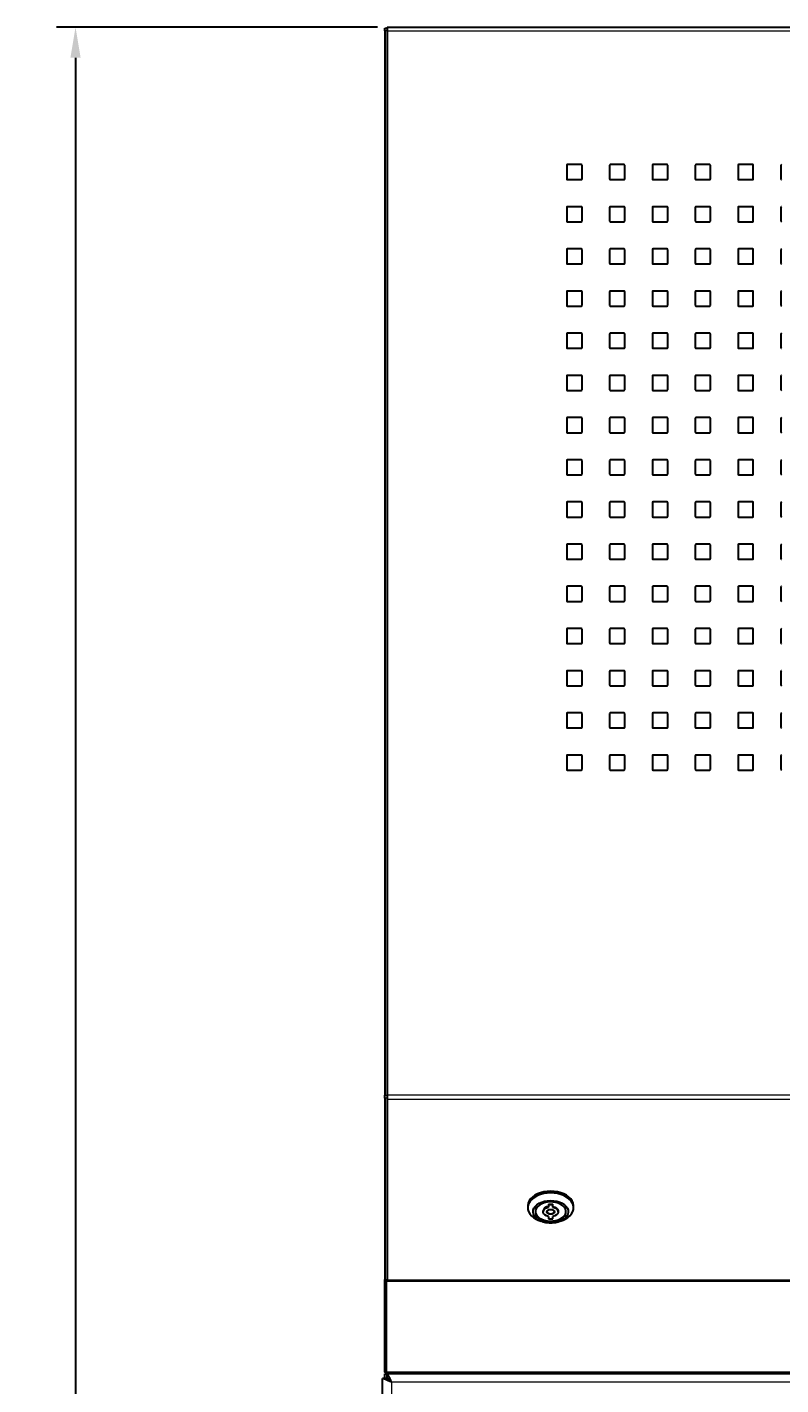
# Model space of a CAD drawing. Header units: millimetres. Extents: x -218071 to -203542, y 15363 to 51382.
# Drawn here: x -217874.5 to -217825.2, y 51293.3 to 51382 of the extents above; entities that cross this region are included whole.
import ezdxf

# ---------------------------------------------------------------- set-up
doc = ezdxf.new("R2010")
doc.units = ezdxf.units.MM
doc.header["$LTSCALE"] = 4
doc.layers.add('TPF-DIMENSIONS', color=3, linetype='Continuous')
doc.layers.add('TPF-EQUIPEMENT', color=7, linetype='Continuous')
doc.dimstyles.new('ISO-25', dxfattribs={"dimtxt": 2.5, "dimasz": 2, "dimexe": 1.25, "dimexo": 0.625, "dimtad": 1, "dimtxsty": 'Standard', "dimcen": -2.5, "dimclrt": 256, "dimadec": 0, "dimazin": 0, "dimtfac": 1, "dimtmove": 0, "dimatfit": 3, "dimfxl": 1, "dimarcsym": 0})

# ---------------------------------------------------------------- blocks, each defined once
blk = doc.blocks.new('*D671')
at = {"layer": 'Defpoints', "color": 0, "transparency": 16777216}
for p in [(-217850.999, 51382.036), (-217871.369, 51132.036), (-217850.984, 51132.036)]:
    blk.add_point(p, dxfattribs=at)
at = {"layer": 'TPF-DIMENSIONS', "color": 0, "lineweight": -2, "transparency": 16777216}
for p, q in [((-217851.624, 51382.036), (-217872.619, 51382.036)), ((-217871.369, 51380.036), (-217871.369, 51134.036)), ((-217851.609, 51132.036), (-217872.619, 51132.036))]:
    blk.add_line(p, q, dxfattribs=at)
at = {"layer": 'TPF-DIMENSIONS', "color": 0, "transparency": 16777216}
for points in [[(-217871.702, 51380.036), (-217871.035, 51380.036), (-217871.369, 51382.036)], [(-217871.702, 51134.036), (-217871.035, 51134.036), (-217871.369, 51132.036)]]:
    blk.add_solid(points, dxfattribs=at)
at = {"layer": 'TPF-DIMENSIONS', "transparency": 16777216, "insert": (-217874.494, 51258.036), "char_height": 2.5, "attachment_point": 2, "rotation": 90}
blk.add_mtext('250', dxfattribs=at)

msp = doc.modelspace()

# ---------------------------------------------------------------- linework, layer by layer
at = {"layer": 'TPF-EQUIPEMENT', "linetype": 'Continuous', "lineweight": 25, "transparency": 33554671}
for p, q in [((-217851.149, 51381.962), (-217850.999, 51381.962)), ((-217851.149, 51381.797), (-217851.149, 51381.962)), ((-217850.999, 51382.036), (-217776.099, 51382.036)), ((-217850.999, 51382.036), (-217850.999, 51381.788)), ((-217851.149, 51381.797), (-217851.149, 51312.206)), ((-217850.999, 51381.788), (-217850.999, 51312.233)), ((-217839.249, 51373.004), (-217839.249, 51372.118)), ((-217838.299, 51373.053), (-217839.199, 51373.053)), ((-217838.249, 51372.118), (-217838.249, 51373.004)), ((-217836.449, 51373.004), (-217836.449, 51372.118)), ((-217835.499, 51373.053), (-217836.399, 51373.053)), ((-217835.449, 51372.118), (-217835.449, 51373.004)), ((-217833.649, 51373.004), (-217833.649, 51372.118)), ((-217832.699, 51373.053), (-217833.599, 51373.053)), ((-217832.649, 51372.118), (-217832.649, 51373.004)), ((-217830.849, 51373.004), (-217830.849, 51372.118)), ((-217829.899, 51373.053), (-217830.799, 51373.053)), ((-217829.849, 51372.118), (-217829.849, 51373.004)), ((-217828.049, 51373.004), (-217828.049, 51372.118)), ((-217827.099, 51373.053), (-217827.999, 51373.053)), ((-217827.049, 51372.118), (-217827.049, 51373.004)), ((-217825.249, 51373.004), (-217825.249, 51372.118)), ((-217839.199, 51372.069), (-217838.299, 51372.069)), ((-217836.399, 51372.069), (-217835.499, 51372.069)), ((-217833.599, 51372.069), (-217832.699, 51372.069)), ((-217830.799, 51372.069), (-217829.899, 51372.069)), ((-217827.999, 51372.069), (-217827.099, 51372.069)), ((-217838.299, 51370.296), (-217839.199, 51370.296)), ((-217835.499, 51370.296), (-217836.399, 51370.296)), ((-217832.699, 51370.296), (-217833.599, 51370.296)), ((-217829.899, 51370.296), (-217830.799, 51370.296)), ((-217827.099, 51370.296), (-217827.999, 51370.296)), ((-217839.249, 51370.247), (-217839.249, 51369.36)), ((-217838.249, 51369.36), (-217838.249, 51370.247)), ((-217836.449, 51370.247), (-217836.449, 51369.36)), ((-217835.449, 51369.36), (-217835.449, 51370.247)), ((-217833.649, 51370.247), (-217833.649, 51369.36)), ((-217832.649, 51369.36), (-217832.649, 51370.247)), ((-217830.849, 51370.247), (-217830.849, 51369.36)), ((-217829.849, 51369.36), (-217829.849, 51370.247)), ((-217828.049, 51370.247), (-217828.049, 51369.36)), ((-217827.049, 51369.36), (-217827.049, 51370.247)), ((-217825.249, 51370.247), (-217825.249, 51369.36)), ((-217839.199, 51369.311), (-217838.299, 51369.311)), ((-217836.399, 51369.311), (-217835.499, 51369.311)), ((-217833.599, 51369.311), (-217832.699, 51369.311)), ((-217830.799, 51369.311), (-217829.899, 51369.311)), ((-217827.999, 51369.311), (-217827.099, 51369.311)), ((-217839.249, 51367.489), (-217839.249, 51366.603)), ((-217838.299, 51367.538), (-217839.199, 51367.538)), ((-217838.249, 51366.603), (-217838.249, 51367.489)), ((-217836.449, 51367.489), (-217836.449, 51366.603)), ((-217835.499, 51367.538), (-217836.399, 51367.538)), ((-217835.449, 51366.603), (-217835.449, 51367.489)), ((-217833.649, 51367.489), (-217833.649, 51366.603)), ((-217832.699, 51367.538), (-217833.599, 51367.538)), ((-217832.649, 51366.603), (-217832.649, 51367.489)), ((-217830.849, 51367.489), (-217830.849, 51366.603)), ((-217829.899, 51367.538), (-217830.799, 51367.538)), ((-217829.849, 51366.603), (-217829.849, 51367.489)), ((-217828.049, 51367.489), (-217828.049, 51366.603)), ((-217827.099, 51367.538), (-217827.999, 51367.538)), ((-217827.049, 51366.603), (-217827.049, 51367.489)), ((-217825.249, 51367.489), (-217825.249, 51366.603)), ((-217839.199, 51366.554), (-217838.299, 51366.554)), ((-217836.399, 51366.554), (-217835.499, 51366.554)), ((-217833.599, 51366.554), (-217832.699, 51366.554)), ((-217830.799, 51366.554), (-217829.899, 51366.554)), ((-217827.999, 51366.554), (-217827.099, 51366.554)), ((-217839.249, 51364.732), (-217839.249, 51363.845)), ((-217838.299, 51364.781), (-217839.199, 51364.781)), ((-217838.249, 51363.845), (-217838.249, 51364.732)), ((-217836.449, 51364.732), (-217836.449, 51363.845)), ((-217835.499, 51364.781), (-217836.399, 51364.781)), ((-217835.449, 51363.845), (-217835.449, 51364.732)), ((-217833.649, 51364.732), (-217833.649, 51363.845)), ((-217832.699, 51364.781), (-217833.599, 51364.781)), ((-217832.649, 51363.845), (-217832.649, 51364.732)), ((-217830.849, 51364.732), (-217830.849, 51363.845)), ((-217829.899, 51364.781), (-217830.799, 51364.781)), ((-217829.849, 51363.845), (-217829.849, 51364.732)), ((-217828.049, 51364.732), (-217828.049, 51363.845)), ((-217827.099, 51364.781), (-217827.999, 51364.781)), ((-217827.049, 51363.845), (-217827.049, 51364.732)), ((-217825.249, 51364.732), (-217825.249, 51363.845)), ((-217839.199, 51363.796), (-217838.299, 51363.796)), ((-217836.399, 51363.796), (-217835.499, 51363.796)), ((-217833.599, 51363.796), (-217832.699, 51363.796)), ((-217830.799, 51363.796), (-217829.899, 51363.796)), ((-217827.999, 51363.796), (-217827.099, 51363.796)), ((-217839.249, 51361.974), (-217839.249, 51361.088)), ((-217838.299, 51362.024), (-217839.199, 51362.024)), ((-217838.249, 51361.088), (-217838.249, 51361.974)), ((-217836.449, 51361.974), (-217836.449, 51361.088)), ((-217835.499, 51362.024), (-217836.399, 51362.024)), ((-217835.449, 51361.088), (-217835.449, 51361.974)), ((-217833.649, 51361.974), (-217833.649, 51361.088)), ((-217832.699, 51362.024), (-217833.599, 51362.024)), ((-217832.649, 51361.088), (-217832.649, 51361.974)), ((-217830.849, 51361.974), (-217830.849, 51361.088)), ((-217829.899, 51362.024), (-217830.799, 51362.024)), ((-217829.849, 51361.088), (-217829.849, 51361.974)), ((-217828.049, 51361.974), (-217828.049, 51361.088)), ((-217827.099, 51362.024), (-217827.999, 51362.024)), ((-217827.049, 51361.088), (-217827.049, 51361.974)), ((-217825.249, 51361.974), (-217825.249, 51361.088)), ((-217839.199, 51361.039), (-217838.299, 51361.039)), ((-217836.399, 51361.039), (-217835.499, 51361.039)), ((-217833.599, 51361.039), (-217832.699, 51361.039)), ((-217830.799, 51361.039), (-217829.899, 51361.039)), ((-217827.999, 51361.039), (-217827.099, 51361.039)), ((-217839.249, 51359.217), (-217839.249, 51358.331)), ((-217838.299, 51359.266), (-217839.199, 51359.266)), ((-217838.249, 51358.331), (-217838.249, 51359.217)), ((-217836.449, 51359.217), (-217836.449, 51358.331)), ((-217835.499, 51359.266), (-217836.399, 51359.266)), ((-217835.449, 51358.331), (-217835.449, 51359.217)), ((-217833.649, 51359.217), (-217833.649, 51358.331)), ((-217832.699, 51359.266), (-217833.599, 51359.266)), ((-217832.649, 51358.331), (-217832.649, 51359.217)), ((-217830.849, 51359.217), (-217830.849, 51358.331)), ((-217829.899, 51359.266), (-217830.799, 51359.266)), ((-217829.849, 51358.331), (-217829.849, 51359.217)), ((-217828.049, 51359.217), (-217828.049, 51358.331)), ((-217827.099, 51359.266), (-217827.999, 51359.266)), ((-217827.049, 51358.331), (-217827.049, 51359.217)), ((-217825.249, 51359.217), (-217825.249, 51358.331)), ((-217839.199, 51358.281), (-217838.299, 51358.281)), ((-217836.399, 51358.281), (-217835.499, 51358.281)), ((-217833.599, 51358.281), (-217832.699, 51358.281)), ((-217830.799, 51358.281), (-217829.899, 51358.281)), ((-217827.999, 51358.281), (-217827.099, 51358.281)), ((-217839.249, 51356.459), (-217839.249, 51355.573)), ((-217838.299, 51356.509), (-217839.199, 51356.509)), ((-217838.249, 51355.573), (-217838.249, 51356.459)), ((-217836.449, 51356.459), (-217836.449, 51355.573)), ((-217835.499, 51356.509), (-217836.399, 51356.509)), ((-217835.449, 51355.573), (-217835.449, 51356.459)), ((-217833.649, 51356.459), (-217833.649, 51355.573)), ((-217832.699, 51356.509), (-217833.599, 51356.509)), ((-217832.649, 51355.573), (-217832.649, 51356.459)), ((-217830.849, 51356.459), (-217830.849, 51355.573)), ((-217829.899, 51356.509), (-217830.799, 51356.509)), ((-217829.849, 51355.573), (-217829.849, 51356.459)), ((-217828.049, 51356.459), (-217828.049, 51355.573)), ((-217827.099, 51356.509), (-217827.999, 51356.509)), ((-217827.049, 51355.573), (-217827.049, 51356.459)), ((-217825.249, 51356.459), (-217825.249, 51355.573)), ((-217839.199, 51355.524), (-217838.299, 51355.524)), ((-217836.399, 51355.524), (-217835.499, 51355.524)), ((-217833.599, 51355.524), (-217832.699, 51355.524)), ((-217830.799, 51355.524), (-217829.899, 51355.524)), ((-217827.999, 51355.524), (-217827.099, 51355.524)), ((-217839.249, 51353.702), (-217839.249, 51352.816)), ((-217838.299, 51353.751), (-217839.199, 51353.751)), ((-217838.249, 51352.816), (-217838.249, 51353.702)), ((-217836.449, 51353.702), (-217836.449, 51352.816)), ((-217835.499, 51353.751), (-217836.399, 51353.751)), ((-217835.449, 51352.816), (-217835.449, 51353.702)), ((-217833.649, 51353.702), (-217833.649, 51352.816)), ((-217832.699, 51353.751), (-217833.599, 51353.751)), ((-217832.649, 51352.816), (-217832.649, 51353.702)), ((-217830.849, 51353.702), (-217830.849, 51352.816)), ((-217829.899, 51353.751), (-217830.799, 51353.751)), ((-217829.849, 51352.816), (-217829.849, 51353.702)), ((-217828.049, 51353.702), (-217828.049, 51352.816)), ((-217827.099, 51353.751), (-217827.999, 51353.751)), ((-217827.049, 51352.816), (-217827.049, 51353.702)), ((-217825.249, 51353.702), (-217825.249, 51352.816)), ((-217839.199, 51352.766), (-217838.299, 51352.766)), ((-217836.399, 51352.766), (-217835.499, 51352.766)), ((-217833.599, 51352.766), (-217832.699, 51352.766)), ((-217830.799, 51352.766), (-217829.899, 51352.766)), ((-217827.999, 51352.766), (-217827.099, 51352.766)), ((-217839.249, 51350.944), (-217839.249, 51350.058)), ((-217838.299, 51350.994), (-217839.199, 51350.994)), ((-217838.249, 51350.058), (-217838.249, 51350.944)), ((-217836.449, 51350.944), (-217836.449, 51350.058)), ((-217835.499, 51350.994), (-217836.399, 51350.994)), ((-217835.449, 51350.058), (-217835.449, 51350.944)), ((-217833.649, 51350.944), (-217833.649, 51350.058)), ((-217832.699, 51350.994), (-217833.599, 51350.994)), ((-217832.649, 51350.058), (-217832.649, 51350.944)), ((-217830.849, 51350.944), (-217830.849, 51350.058)), ((-217829.899, 51350.994), (-217830.799, 51350.994)), ((-217829.849, 51350.058), (-217829.849, 51350.944)), ((-217828.049, 51350.944), (-217828.049, 51350.058)), ((-217827.099, 51350.994), (-217827.999, 51350.994)), ((-217827.049, 51350.058), (-217827.049, 51350.944)), ((-217825.249, 51350.944), (-217825.249, 51350.058)), ((-217839.199, 51350.009), (-217838.299, 51350.009)), ((-217836.399, 51350.009), (-217835.499, 51350.009)), ((-217833.599, 51350.009), (-217832.699, 51350.009)), ((-217830.799, 51350.009), (-217829.899, 51350.009)), ((-217827.999, 51350.009), (-217827.099, 51350.009)), ((-217839.249, 51348.187), (-217839.249, 51347.301)), ((-217838.299, 51348.236), (-217839.199, 51348.236)), ((-217838.249, 51347.301), (-217838.249, 51348.187)), ((-217836.449, 51348.187), (-217836.449, 51347.301)), ((-217835.499, 51348.236), (-217836.399, 51348.236)), ((-217835.449, 51347.301), (-217835.449, 51348.187)), ((-217833.649, 51348.187), (-217833.649, 51347.301)), ((-217832.699, 51348.236), (-217833.599, 51348.236)), ((-217832.649, 51347.301), (-217832.649, 51348.187)), ((-217830.849, 51348.187), (-217830.849, 51347.301)), ((-217829.899, 51348.236), (-217830.799, 51348.236)), ((-217829.849, 51347.301), (-217829.849, 51348.187)), ((-217828.049, 51348.187), (-217828.049, 51347.301)), ((-217827.099, 51348.236), (-217827.999, 51348.236)), ((-217827.049, 51347.301), (-217827.049, 51348.187)), ((-217825.249, 51348.187), (-217825.249, 51347.301)), ((-217839.199, 51347.251), (-217838.299, 51347.251)), ((-217836.399, 51347.251), (-217835.499, 51347.251)), ((-217833.599, 51347.251), (-217832.699, 51347.251)), ((-217830.799, 51347.251), (-217829.899, 51347.251)), ((-217827.999, 51347.251), (-217827.099, 51347.251)), ((-217839.249, 51345.43), (-217839.249, 51344.543)), ((-217838.299, 51345.479), (-217839.199, 51345.479)), ((-217838.249, 51344.543), (-217838.249, 51345.43)), ((-217836.449, 51345.43), (-217836.449, 51344.543)), ((-217835.499, 51345.479), (-217836.399, 51345.479)), ((-217835.449, 51344.543), (-217835.449, 51345.43)), ((-217833.649, 51345.43), (-217833.649, 51344.543)), ((-217832.699, 51345.479), (-217833.599, 51345.479)), ((-217832.649, 51344.543), (-217832.649, 51345.43)), ((-217830.849, 51345.43), (-217830.849, 51344.543)), ((-217829.899, 51345.479), (-217830.799, 51345.479)), ((-217829.849, 51344.543), (-217829.849, 51345.43)), ((-217828.049, 51345.43), (-217828.049, 51344.543)), ((-217827.099, 51345.479), (-217827.999, 51345.479)), ((-217827.049, 51344.543), (-217827.049, 51345.43)), ((-217825.249, 51345.43), (-217825.249, 51344.543)), ((-217839.199, 51344.494), (-217838.299, 51344.494)), ((-217836.399, 51344.494), (-217835.499, 51344.494)), ((-217833.599, 51344.494), (-217832.699, 51344.494)), ((-217830.799, 51344.494), (-217829.899, 51344.494)), ((-217827.999, 51344.494), (-217827.099, 51344.494)), ((-217839.249, 51342.672), (-217839.249, 51341.786)), ((-217838.299, 51342.721), (-217839.199, 51342.721)), ((-217838.249, 51341.786), (-217838.249, 51342.672)), ((-217836.449, 51342.672), (-217836.449, 51341.786)), ((-217835.499, 51342.721), (-217836.399, 51342.721)), ((-217835.449, 51341.786), (-217835.449, 51342.672)), ((-217833.649, 51342.672), (-217833.649, 51341.786)), ((-217832.699, 51342.721), (-217833.599, 51342.721)), ((-217832.649, 51341.786), (-217832.649, 51342.672)), ((-217830.849, 51342.672), (-217830.849, 51341.786)), ((-217829.899, 51342.721), (-217830.799, 51342.721)), ((-217829.849, 51341.786), (-217829.849, 51342.672)), ((-217828.049, 51342.672), (-217828.049, 51341.786)), ((-217827.099, 51342.721), (-217827.999, 51342.721)), ((-217827.049, 51341.786), (-217827.049, 51342.672)), ((-217825.249, 51342.672), (-217825.249, 51341.786)), ((-217839.199, 51341.737), (-217838.299, 51341.737)), ((-217836.399, 51341.737), (-217835.499, 51341.737)), ((-217833.599, 51341.737), (-217832.699, 51341.737)), ((-217830.799, 51341.737), (-217829.899, 51341.737)), ((-217827.999, 51341.737), (-217827.099, 51341.737)), ((-217839.249, 51339.915), (-217839.249, 51339.028)), ((-217838.299, 51339.964), (-217839.199, 51339.964)), ((-217838.249, 51339.028), (-217838.249, 51339.915)), ((-217836.449, 51339.915), (-217836.449, 51339.028)), ((-217835.499, 51339.964), (-217836.399, 51339.964)), ((-217835.449, 51339.028), (-217835.449, 51339.915)), ((-217833.649, 51339.915), (-217833.649, 51339.028)), ((-217832.699, 51339.964), (-217833.599, 51339.964)), ((-217832.649, 51339.028), (-217832.649, 51339.915)), ((-217830.849, 51339.915), (-217830.849, 51339.028)), ((-217829.899, 51339.964), (-217830.799, 51339.964)), ((-217829.849, 51339.028), (-217829.849, 51339.915)), ((-217828.049, 51339.915), (-217828.049, 51339.028)), ((-217827.099, 51339.964), (-217827.999, 51339.964)), ((-217827.049, 51339.028), (-217827.049, 51339.915)), ((-217825.249, 51339.915), (-217825.249, 51339.028)), ((-217839.199, 51338.979), (-217838.299, 51338.979)), ((-217836.399, 51338.979), (-217835.499, 51338.979)), ((-217833.599, 51338.979), (-217832.699, 51338.979)), ((-217830.799, 51338.979), (-217829.899, 51338.979)), ((-217827.999, 51338.979), (-217827.099, 51338.979)), ((-217839.249, 51337.157), (-217839.249, 51336.271)), ((-217838.299, 51337.206), (-217839.199, 51337.206)), ((-217838.249, 51336.271), (-217838.249, 51337.157)), ((-217836.449, 51337.157), (-217836.449, 51336.271)), ((-217835.499, 51337.206), (-217836.399, 51337.206)), ((-217835.449, 51336.271), (-217835.449, 51337.157)), ((-217833.649, 51337.157), (-217833.649, 51336.271)), ((-217832.699, 51337.206), (-217833.599, 51337.206)), ((-217832.649, 51336.271), (-217832.649, 51337.157)), ((-217830.849, 51337.157), (-217830.849, 51336.271)), ((-217829.899, 51337.206), (-217830.799, 51337.206)), ((-217829.849, 51336.271), (-217829.849, 51337.157)), ((-217828.049, 51337.157), (-217828.049, 51336.271)), ((-217827.099, 51337.206), (-217827.999, 51337.206)), ((-217827.049, 51336.271), (-217827.049, 51337.157)), ((-217825.249, 51337.157), (-217825.249, 51336.271)), ((-217839.199, 51336.222), (-217838.299, 51336.222)), ((-217836.399, 51336.222), (-217835.499, 51336.222)), ((-217833.599, 51336.222), (-217832.699, 51336.222)), ((-217830.799, 51336.222), (-217829.899, 51336.222)), ((-217827.999, 51336.222), (-217827.099, 51336.222)), ((-217839.249, 51334.4), (-217839.249, 51333.513)), ((-217838.299, 51334.449), (-217839.199, 51334.449)), ((-217838.249, 51333.513), (-217838.249, 51334.4)), ((-217836.449, 51334.4), (-217836.449, 51333.513)), ((-217835.499, 51334.449), (-217836.399, 51334.449)), ((-217835.449, 51333.513), (-217835.449, 51334.4)), ((-217833.649, 51334.4), (-217833.649, 51333.513)), ((-217832.699, 51334.449), (-217833.599, 51334.449)), ((-217832.649, 51333.513), (-217832.649, 51334.4)), ((-217830.849, 51334.4), (-217830.849, 51333.513)), ((-217829.899, 51334.449), (-217830.799, 51334.449)), ((-217829.849, 51333.513), (-217829.849, 51334.4)), ((-217828.049, 51334.4), (-217828.049, 51333.513)), ((-217827.099, 51334.449), (-217827.999, 51334.449)), ((-217827.049, 51333.513), (-217827.049, 51334.4)), ((-217825.249, 51334.4), (-217825.249, 51333.513)), ((-217839.199, 51333.464), (-217838.299, 51333.464)), ((-217836.399, 51333.464), (-217835.499, 51333.464)), ((-217833.599, 51333.464), (-217832.699, 51333.464)), ((-217830.799, 51333.464), (-217829.899, 51333.464)), ((-217827.999, 51333.464), (-217827.099, 51333.464)), ((-217851.149, 51312.018), (-217851.149, 51312.206)), ((-217851.149, 51312.018), (-217851.149, 51300.169)), ((-217850.999, 51312.233), (-217850.999, 51311.951)), ((-217850.999, 51311.951), (-217850.999, 51300.149)), ((-217841.799, 51304.97), (-217841.799, 51304.855)), ((-217840.799, 51304.625), (-217840.799, 51304.587)), ((-217840.449, 51305.085), (-217840.149, 51305.085)), ((-217840.449, 51305.085), (-217840.449, 51305.047)), ((-217840.149, 51305.047), (-217840.449, 51305.047)), ((-217840.449, 51305.047), (-217840.449, 51304.894)), ((-217840.149, 51305.047), (-217840.149, 51305.085)), ((-217840.149, 51304.894), (-217840.149, 51305.047)), ((-217839.799, 51304.587), (-217839.799, 51304.625)), ((-217838.799, 51304.855), (-217838.799, 51304.97)), ((-217841.115, 51304.046), (-217840.924, 51303.967)), ((-217840.449, 51304.281), (-217840.449, 51304.128)), ((-217840.449, 51304.128), (-217840.149, 51304.128)), ((-217840.149, 51304.128), (-217840.149, 51304.281)), ((-217839.673, 51303.967), (-217839.483, 51304.046)), ((-217851.149, 51300.122), (-217851.149, 51300.169)), ((-217850.999, 51300.149), (-217850.999, 51300.079)), ((-217851.149, 51300.122), (-217850.999, 51300.122)), ((-217851.149, 51294.096), (-217851.149, 51300.122)), ((-217851.049, 51300.122), (-217851.049, 51294.096)), ((-217850.999, 51300.079), (-217776.099, 51300.079)), ((-217851.149, 51294.096), (-217851.049, 51294.096)), ((-217851.049, 51293.996), (-217851.149, 51294.096)), ((-217851.134, 51293.696), (-217851.134, 51293.996)), ((-217851.134, 51293.996), (-217851.049, 51293.996)), ((-217851.049, 51294.096), (-217776.049, 51294.096)), ((-217851.049, 51293.996), (-217851.049, 51294.096)), ((-217776.049, 51293.996), (-217851.049, 51293.996)), ((-217850.984, 51293.696), (-217850.984, 51293.996)), ((-217851.294, 51293.686), (-217851.299, 51293.682)), ((-217851.299, 51213.21), (-217851.299, 51293.682)), ((-217851.079, 51293.684), (-217851.288, 51293.687)), ((-217851.134, 51293.696), (-217850.984, 51293.696)), ((-217851.134, 51293.695), (-217851.134, 51293.696)), ((-217851.134, 51293.682), (-217851.134, 51293.695)), ((-217850.997, 51293.683), (-217851.079, 51293.684)), ((-217850.816, 51293.532), (-217850.805, 51293.532)), ((-217850.8, 51293.527), (-217850.81, 51293.527))]:
    msp.add_line(p, q, dxfattribs=at)
at = {"layer": 'TPF-EQUIPEMENT', "linetype": 'Continuous', "lineweight": 18, "transparency": 33554671}
for p, q in [((-217850.999, 51381.797), (-217851.149, 51381.797)), ((-217850.999, 51381.788), (-217776.099, 51381.788)), ((-217839.199, 51373.036), (-217839.199, 51373.053)), ((-217838.299, 51373.036), (-217838.299, 51373.053)), ((-217836.399, 51373.036), (-217836.399, 51373.053)), ((-217835.499, 51373.036), (-217835.499, 51373.053)), ((-217833.599, 51373.036), (-217833.599, 51373.053)), ((-217832.699, 51373.036), (-217832.699, 51373.053)), ((-217830.799, 51373.036), (-217830.799, 51373.053)), ((-217829.899, 51373.036), (-217829.899, 51373.053)), ((-217827.999, 51373.036), (-217827.999, 51373.053)), ((-217827.099, 51373.036), (-217827.099, 51373.053)), ((-217839.199, 51370.279), (-217839.199, 51370.296)), ((-217838.299, 51370.279), (-217838.299, 51370.296)), ((-217836.399, 51370.279), (-217836.399, 51370.296)), ((-217835.499, 51370.279), (-217835.499, 51370.296)), ((-217833.599, 51370.279), (-217833.599, 51370.296)), ((-217832.699, 51370.279), (-217832.699, 51370.296)), ((-217830.799, 51370.279), (-217830.799, 51370.296)), ((-217829.899, 51370.279), (-217829.899, 51370.296)), ((-217827.999, 51370.279), (-217827.999, 51370.296)), ((-217827.099, 51370.279), (-217827.099, 51370.296)), ((-217839.199, 51367.521), (-217839.199, 51367.538)), ((-217838.299, 51367.521), (-217838.299, 51367.538)), ((-217836.399, 51367.521), (-217836.399, 51367.538)), ((-217835.499, 51367.521), (-217835.499, 51367.538)), ((-217833.599, 51367.521), (-217833.599, 51367.538)), ((-217832.699, 51367.521), (-217832.699, 51367.538)), ((-217830.799, 51367.521), (-217830.799, 51367.538)), ((-217829.899, 51367.521), (-217829.899, 51367.538)), ((-217827.999, 51367.521), (-217827.999, 51367.538)), ((-217827.099, 51367.521), (-217827.099, 51367.538)), ((-217839.199, 51364.764), (-217839.199, 51364.781)), ((-217838.299, 51364.764), (-217838.299, 51364.781)), ((-217836.399, 51364.764), (-217836.399, 51364.781)), ((-217835.499, 51364.764), (-217835.499, 51364.781)), ((-217833.599, 51364.764), (-217833.599, 51364.781)), ((-217832.699, 51364.764), (-217832.699, 51364.781)), ((-217830.799, 51364.764), (-217830.799, 51364.781)), ((-217829.899, 51364.764), (-217829.899, 51364.781)), ((-217827.999, 51364.764), (-217827.999, 51364.781)), ((-217827.099, 51364.764), (-217827.099, 51364.781)), ((-217839.199, 51362.006), (-217839.199, 51362.024)), ((-217838.299, 51362.006), (-217838.299, 51362.024)), ((-217836.399, 51362.006), (-217836.399, 51362.024)), ((-217835.499, 51362.006), (-217835.499, 51362.024)), ((-217833.599, 51362.006), (-217833.599, 51362.024)), ((-217832.699, 51362.006), (-217832.699, 51362.024)), ((-217830.799, 51362.006), (-217830.799, 51362.024)), ((-217829.899, 51362.006), (-217829.899, 51362.024)), ((-217827.999, 51362.006), (-217827.999, 51362.024)), ((-217827.099, 51362.006), (-217827.099, 51362.024)), ((-217839.199, 51359.249), (-217839.199, 51359.266)), ((-217838.299, 51359.249), (-217838.299, 51359.266)), ((-217836.399, 51359.249), (-217836.399, 51359.266)), ((-217835.499, 51359.249), (-217835.499, 51359.266)), ((-217833.599, 51359.249), (-217833.599, 51359.266)), ((-217832.699, 51359.249), (-217832.699, 51359.266)), ((-217830.799, 51359.249), (-217830.799, 51359.266)), ((-217829.899, 51359.249), (-217829.899, 51359.266)), ((-217827.999, 51359.249), (-217827.999, 51359.266)), ((-217827.099, 51359.249), (-217827.099, 51359.266)), ((-217839.199, 51356.491), (-217839.199, 51356.509)), ((-217838.299, 51356.491), (-217838.299, 51356.509)), ((-217836.399, 51356.491), (-217836.399, 51356.509)), ((-217835.499, 51356.491), (-217835.499, 51356.509)), ((-217833.599, 51356.491), (-217833.599, 51356.509)), ((-217832.699, 51356.491), (-217832.699, 51356.509)), ((-217830.799, 51356.491), (-217830.799, 51356.509)), ((-217829.899, 51356.491), (-217829.899, 51356.509)), ((-217827.999, 51356.491), (-217827.999, 51356.509)), ((-217827.099, 51356.491), (-217827.099, 51356.509)), ((-217839.199, 51353.734), (-217839.199, 51353.751)), ((-217838.299, 51353.734), (-217838.299, 51353.751)), ((-217836.399, 51353.734), (-217836.399, 51353.751)), ((-217835.499, 51353.734), (-217835.499, 51353.751)), ((-217833.599, 51353.734), (-217833.599, 51353.751)), ((-217832.699, 51353.734), (-217832.699, 51353.751)), ((-217830.799, 51353.734), (-217830.799, 51353.751)), ((-217829.899, 51353.734), (-217829.899, 51353.751)), ((-217827.999, 51353.734), (-217827.999, 51353.751)), ((-217827.099, 51353.734), (-217827.099, 51353.751)), ((-217839.199, 51350.976), (-217839.199, 51350.994)), ((-217838.299, 51350.976), (-217838.299, 51350.994)), ((-217836.399, 51350.976), (-217836.399, 51350.994)), ((-217835.499, 51350.976), (-217835.499, 51350.994)), ((-217833.599, 51350.976), (-217833.599, 51350.994)), ((-217832.699, 51350.976), (-217832.699, 51350.994)), ((-217830.799, 51350.976), (-217830.799, 51350.994)), ((-217829.899, 51350.976), (-217829.899, 51350.994)), ((-217827.999, 51350.976), (-217827.999, 51350.994)), ((-217827.099, 51350.976), (-217827.099, 51350.994)), ((-217839.199, 51348.219), (-217839.199, 51348.236)), ((-217838.299, 51348.219), (-217838.299, 51348.236)), ((-217836.399, 51348.219), (-217836.399, 51348.236)), ((-217835.499, 51348.219), (-217835.499, 51348.236)), ((-217833.599, 51348.219), (-217833.599, 51348.236)), ((-217832.699, 51348.219), (-217832.699, 51348.236)), ((-217830.799, 51348.219), (-217830.799, 51348.236)), ((-217829.899, 51348.219), (-217829.899, 51348.236)), ((-217827.999, 51348.219), (-217827.999, 51348.236)), ((-217827.099, 51348.219), (-217827.099, 51348.236)), ((-217839.199, 51345.461), (-217839.199, 51345.479)), ((-217838.299, 51345.461), (-217838.299, 51345.479)), ((-217836.399, 51345.461), (-217836.399, 51345.479)), ((-217835.499, 51345.461), (-217835.499, 51345.479)), ((-217833.599, 51345.461), (-217833.599, 51345.479)), ((-217832.699, 51345.461), (-217832.699, 51345.479)), ((-217830.799, 51345.461), (-217830.799, 51345.479)), ((-217829.899, 51345.461), (-217829.899, 51345.479)), ((-217827.999, 51345.461), (-217827.999, 51345.479)), ((-217827.099, 51345.461), (-217827.099, 51345.479)), ((-217839.199, 51342.704), (-217839.199, 51342.721)), ((-217838.299, 51342.704), (-217838.299, 51342.721)), ((-217836.399, 51342.704), (-217836.399, 51342.721)), ((-217835.499, 51342.704), (-217835.499, 51342.721)), ((-217833.599, 51342.704), (-217833.599, 51342.721)), ((-217832.699, 51342.704), (-217832.699, 51342.721)), ((-217830.799, 51342.704), (-217830.799, 51342.721)), ((-217829.899, 51342.704), (-217829.899, 51342.721)), ((-217827.999, 51342.704), (-217827.999, 51342.721)), ((-217827.099, 51342.704), (-217827.099, 51342.721)), ((-217839.199, 51339.947), (-217839.199, 51339.964)), ((-217838.299, 51339.947), (-217838.299, 51339.964)), ((-217836.399, 51339.947), (-217836.399, 51339.964)), ((-217835.499, 51339.947), (-217835.499, 51339.964)), ((-217833.599, 51339.947), (-217833.599, 51339.964)), ((-217832.699, 51339.947), (-217832.699, 51339.964)), ((-217830.799, 51339.947), (-217830.799, 51339.964)), ((-217829.899, 51339.947), (-217829.899, 51339.964)), ((-217827.999, 51339.947), (-217827.999, 51339.964)), ((-217827.099, 51339.947), (-217827.099, 51339.964)), ((-217839.199, 51337.189), (-217839.199, 51337.206)), ((-217838.299, 51337.189), (-217838.299, 51337.206)), ((-217836.399, 51337.189), (-217836.399, 51337.206)), ((-217835.499, 51337.189), (-217835.499, 51337.206)), ((-217833.599, 51337.189), (-217833.599, 51337.206)), ((-217832.699, 51337.189), (-217832.699, 51337.206)), ((-217830.799, 51337.189), (-217830.799, 51337.206)), ((-217829.899, 51337.189), (-217829.899, 51337.206)), ((-217827.999, 51337.189), (-217827.999, 51337.206)), ((-217827.099, 51337.189), (-217827.099, 51337.206)), ((-217839.199, 51334.432), (-217839.199, 51334.449)), ((-217838.299, 51334.432), (-217838.299, 51334.449)), ((-217836.399, 51334.432), (-217836.399, 51334.449)), ((-217835.499, 51334.432), (-217835.499, 51334.449)), ((-217833.599, 51334.432), (-217833.599, 51334.449)), ((-217832.699, 51334.432), (-217832.699, 51334.449)), ((-217830.799, 51334.432), (-217830.799, 51334.449)), ((-217829.899, 51334.432), (-217829.899, 51334.449)), ((-217827.999, 51334.432), (-217827.999, 51334.449)), ((-217827.099, 51334.432), (-217827.099, 51334.449)), ((-217851.149, 51312.206), (-217850.999, 51312.206)), ((-217850.999, 51312.018), (-217851.149, 51312.018)), ((-217850.999, 51312.233), (-217776.099, 51312.233)), ((-217850.999, 51311.951), (-217776.099, 51311.951)), ((-217851.149, 51300.169), (-217850.999, 51300.169)), ((-217850.999, 51300.149), (-217776.099, 51300.149)), ((-217851.134, 51293.695), (-217850.981, 51293.695)), ((-217850.699, 51293.449), (-217850.699, 51213.549)), ((-217776.399, 51293.449), (-217850.699, 51293.449))]:
    msp.add_line(p, q, dxfattribs=at)
at = {"layer": 'TPF-EQUIPEMENT', "linetype": 'Continuous', "lineweight": 25, "transparency": 33554671, "flags": 128}
for points in [[(-217840.299, 51305.934), (-217840.528, 51305.923), (-217840.751, 51305.889), (-217840.964, 51305.834), (-217841.162, 51305.759), (-217841.339, 51305.665), (-217841.492, 51305.555), (-217841.616, 51305.431), (-217841.71, 51305.296), (-217841.771, 51305.154), (-217841.798, 51305.007), (-217841.799, 51304.97)], [(-217840.299, 51305.819), (-217840.528, 51305.808), (-217840.751, 51305.775), (-217840.964, 51305.719), (-217841.162, 51305.644), (-217841.339, 51305.55), (-217841.492, 51305.44), (-217841.616, 51305.316), (-217841.71, 51305.181), (-217841.771, 51305.039), (-217841.798, 51304.892), (-217841.789, 51304.745), (-217841.745, 51304.6), (-217841.667, 51304.461), (-217841.558, 51304.331), (-217841.418, 51304.214), (-217841.253, 51304.111), (-217841.115, 51304.046)], [(-217838.799, 51304.97), (-217838.8, 51305.007), (-217838.826, 51305.154), (-217838.887, 51305.296), (-217838.981, 51305.431), (-217839.106, 51305.555), (-217839.258, 51305.665), (-217839.436, 51305.759), (-217839.633, 51305.834), (-217839.846, 51305.889), (-217840.07, 51305.923), (-217840.299, 51305.934)], [(-217839.483, 51304.046), (-217839.344, 51304.111), (-217839.179, 51304.214), (-217839.04, 51304.331), (-217838.93, 51304.461), (-217838.852, 51304.6), (-217838.809, 51304.745), (-217838.8, 51304.892), (-217838.826, 51305.039), (-217838.887, 51305.181), (-217838.981, 51305.316), (-217839.106, 51305.44), (-217839.258, 51305.55), (-217839.436, 51305.644), (-217839.633, 51305.719), (-217839.846, 51305.775), (-217840.07, 51305.808), (-217840.299, 51305.819)], [(-217840.299, 51305.326), (-217840.093, 51305.314), (-217839.895, 51305.279), (-217839.709, 51305.222), (-217839.542, 51305.144), (-217839.4, 51305.048), (-217839.286, 51304.937), (-217839.205, 51304.816), (-217839.159, 51304.686), (-217839.15, 51304.554), (-217839.177, 51304.423), (-217839.241, 51304.297), (-217839.339, 51304.18), (-217839.467, 51304.076), (-217839.623, 51303.989), (-217839.8, 51303.921), (-217839.993, 51303.875), (-217840.196, 51303.851), (-217840.402, 51303.851), (-217840.605, 51303.875), (-217840.798, 51303.921), (-217840.975, 51303.989), (-217841.13, 51304.076), (-217841.258, 51304.18), (-217841.356, 51304.297), (-217841.42, 51304.423), (-217841.447, 51304.554), (-217841.438, 51304.686), (-217841.392, 51304.816), (-217841.311, 51304.937), (-217841.198, 51305.048), (-217841.055, 51305.144), (-217840.888, 51305.222), (-217840.703, 51305.279), (-217840.504, 51305.314), (-217840.299, 51305.326)], [(-217841.299, 51304.587), (-217841.281, 51304.466), (-217841.227, 51304.348), (-217841.14, 51304.24), (-217841.022, 51304.144), (-217840.879, 51304.064), (-217840.714, 51304.002), (-217840.534, 51303.962), (-217840.346, 51303.945), (-217840.156, 51303.951), (-217839.972, 51303.98), (-217839.799, 51304.03), (-217839.644, 51304.101), (-217839.513, 51304.19), (-217839.41, 51304.293), (-217839.339, 51304.406), (-217839.303, 51304.526), (-217839.303, 51304.648), (-217839.339, 51304.768), (-217839.41, 51304.882), (-217839.513, 51304.984), (-217839.644, 51305.073), (-217839.799, 51305.144), (-217839.972, 51305.195), (-217840.156, 51305.223), (-217840.346, 51305.229), (-217840.534, 51305.212), (-217840.714, 51305.172), (-217840.879, 51305.111), (-217841.022, 51305.031), (-217841.14, 51304.935), (-217841.227, 51304.826), (-217841.281, 51304.709), (-217841.299, 51304.587)], [(-217841.298, 51304.606), (-217841.281, 51304.504), (-217841.227, 51304.387), (-217841.14, 51304.278), (-217841.022, 51304.182), (-217840.879, 51304.102), (-217840.714, 51304.041), (-217840.534, 51304.001), (-217840.346, 51303.983), (-217840.156, 51303.989), (-217839.972, 51304.018), (-217839.799, 51304.069), (-217839.644, 51304.14), (-217839.513, 51304.228), (-217839.41, 51304.331), (-217839.339, 51304.444), (-217839.303, 51304.564), (-217839.299, 51304.606)], [(-217840.449, 51304.281), (-217840.575, 51304.319), (-217840.68, 51304.379), (-217840.755, 51304.456), (-217840.794, 51304.542), (-217840.794, 51304.632), (-217840.755, 51304.719), (-217840.68, 51304.795), (-217840.575, 51304.855), (-217840.449, 51304.894)], [(-217840.299, 51304.748), (-217840.203, 51304.736), (-217840.122, 51304.701), (-217840.068, 51304.649), (-217840.049, 51304.587), (-217840.068, 51304.526), (-217840.122, 51304.474), (-217840.203, 51304.439), (-217840.299, 51304.426), (-217840.394, 51304.439), (-217840.475, 51304.474), (-217840.53, 51304.526), (-217840.549, 51304.587), (-217840.53, 51304.649), (-217840.475, 51304.701), (-217840.394, 51304.736), (-217840.299, 51304.748)], [(-217840.547, 51304.606), (-217840.53, 51304.564), (-217840.475, 51304.512), (-217840.394, 51304.477), (-217840.299, 51304.465), (-217840.203, 51304.477), (-217840.122, 51304.512), (-217840.068, 51304.564), (-217840.05, 51304.606)], [(-217840.149, 51304.932), (-217840.022, 51304.893), (-217839.917, 51304.833), (-217839.842, 51304.757), (-217839.804, 51304.671), (-217839.799, 51304.625)], [(-217840.149, 51304.894), (-217840.022, 51304.855), (-217839.917, 51304.795), (-217839.842, 51304.719), (-217839.804, 51304.632), (-217839.804, 51304.542), (-217839.842, 51304.456), (-217839.917, 51304.379), (-217840.022, 51304.319), (-217840.149, 51304.281)]]:
    msp.add_lwpolyline(points, dxfattribs=at)
at = {"layer": 'TPF-EQUIPEMENT', "linetype": 'Continuous', "lineweight": 25, "transparency": 33554671}
for centre, radius, start, end in [((-217839.199, 51373.004), 0.0496, 89.56481, 179.55809), ((-217838.298, 51373.004), 0.0496, 0.44191, 90.43519), ((-217836.399, 51373.004), 0.0496, 89.56481, 179.55809), ((-217835.498, 51373.004), 0.0496, 0.44191, 90.43519), ((-217833.599, 51373.004), 0.0496, 89.56481, 179.55809), ((-217832.698, 51373.004), 0.0496, 0.44191, 90.43519), ((-217830.799, 51373.004), 0.0496, 89.56481, 179.55809), ((-217829.898, 51373.004), 0.0496, 0.44191, 90.43519), ((-217827.999, 51373.004), 0.0496, 89.56481, 179.55809), ((-217827.098, 51373.004), 0.0496, 0.44191, 90.43519), ((-217825.199, 51373.004), 0.0496, 89.56481, 179.55809), ((-217839.199, 51372.118), 0.0496, 180.44191, 270.43519), ((-217838.298, 51372.118), 0.0496, 269.56481, 359.55809), ((-217836.399, 51372.118), 0.0496, 180.44191, 270.43519), ((-217835.498, 51372.118), 0.0496, 269.56481, 359.55809), ((-217833.599, 51372.118), 0.0496, 180.44191, 270.43519), ((-217832.698, 51372.118), 0.0496, 269.56481, 359.55809), ((-217830.799, 51372.118), 0.0496, 180.44191, 270.43519), ((-217829.898, 51372.118), 0.0496, 269.56481, 359.55809), ((-217827.999, 51372.118), 0.0496, 180.44191, 270.43519), ((-217827.098, 51372.118), 0.0496, 269.56481, 359.55809), ((-217825.199, 51372.118), 0.0496, 180.44191, 270.43519), ((-217839.199, 51370.246), 0.0496, 89.56481, 179.55809), ((-217838.298, 51370.246), 0.0496, 0.44191, 90.43519), ((-217836.399, 51370.246), 0.0496, 89.56481, 179.55809), ((-217835.498, 51370.246), 0.0496, 0.44191, 90.43519), ((-217833.599, 51370.246), 0.0496, 89.56481, 179.55809), ((-217832.698, 51370.246), 0.0496, 0.44191, 90.43519), ((-217830.799, 51370.246), 0.0496, 89.56481, 179.55809), ((-217829.898, 51370.246), 0.0496, 0.44191, 90.43519), ((-217827.999, 51370.246), 0.0496, 89.56481, 179.55809), ((-217827.098, 51370.246), 0.0496, 0.44191, 90.43519), ((-217825.199, 51370.246), 0.0496, 89.56481, 179.55809), ((-217839.199, 51369.361), 0.0496, 180.44191, 270.43519), ((-217838.298, 51369.361), 0.0496, 269.56481, 359.55809), ((-217836.399, 51369.361), 0.0496, 180.44191, 270.43519), ((-217835.498, 51369.361), 0.0496, 269.56481, 359.55809), ((-217833.599, 51369.361), 0.0496, 180.44191, 270.43519), ((-217832.698, 51369.361), 0.0496, 269.56481, 359.55809), ((-217830.799, 51369.361), 0.0496, 180.44191, 270.43519), ((-217829.898, 51369.361), 0.0496, 269.56481, 359.55809), ((-217827.999, 51369.361), 0.0496, 180.44191, 270.43519), ((-217827.098, 51369.361), 0.0496, 269.56481, 359.55809), ((-217825.199, 51369.361), 0.0496, 180.44191, 270.43519), ((-217839.199, 51367.489), 0.0496, 89.56481, 179.55809), ((-217838.298, 51367.489), 0.0496, 0.44191, 90.43519), ((-217836.399, 51367.489), 0.0496, 89.56481, 179.55809), ((-217835.498, 51367.489), 0.0496, 0.44191, 90.43519), ((-217833.599, 51367.489), 0.0496, 89.56481, 179.55809), ((-217832.698, 51367.489), 0.0496, 0.44191, 90.43519), ((-217830.799, 51367.489), 0.0496, 89.56481, 179.55809), ((-217829.898, 51367.489), 0.0496, 0.44191, 90.43519), ((-217827.999, 51367.489), 0.0496, 89.56481, 179.55809), ((-217827.098, 51367.489), 0.0496, 0.44191, 90.43519), ((-217825.199, 51367.489), 0.0496, 89.56481, 179.55809), ((-217839.199, 51366.603), 0.0496, 180.44191, 270.43519), ((-217838.298, 51366.603), 0.0496, 269.56481, 359.55809), ((-217836.399, 51366.603), 0.0496, 180.44191, 270.43519), ((-217835.498, 51366.603), 0.0496, 269.56481, 359.55809), ((-217833.599, 51366.603), 0.0496, 180.44191, 270.43519), ((-217832.698, 51366.603), 0.0496, 269.56481, 359.55809), ((-217830.799, 51366.603), 0.0496, 180.44191, 270.43519), ((-217829.898, 51366.603), 0.0496, 269.56481, 359.55809), ((-217827.999, 51366.603), 0.0496, 180.44191, 270.43519), ((-217827.098, 51366.603), 0.0496, 269.56481, 359.55809), ((-217825.199, 51366.603), 0.0496, 180.44191, 270.43519), ((-217839.199, 51364.731), 0.0496, 89.56481, 179.55809), ((-217838.298, 51364.731), 0.0496, 0.44191, 90.43519), ((-217836.399, 51364.731), 0.0496, 89.56481, 179.55809), ((-217835.498, 51364.731), 0.0496, 0.44191, 90.43519), ((-217833.599, 51364.731), 0.0496, 89.56481, 179.55809), ((-217832.698, 51364.731), 0.0496, 0.44191, 90.43519), ((-217830.799, 51364.731), 0.0496, 89.56481, 179.55809), ((-217829.898, 51364.731), 0.0496, 0.44191, 90.43519), ((-217827.999, 51364.731), 0.0496, 89.56481, 179.55809), ((-217827.098, 51364.731), 0.0496, 0.44191, 90.43519), ((-217825.199, 51364.731), 0.0496, 89.56481, 179.55809), ((-217839.199, 51363.846), 0.0496, 180.44191, 270.43519), ((-217838.298, 51363.846), 0.0496, 269.56481, 359.55809), ((-217836.399, 51363.846), 0.0496, 180.44191, 270.43519), ((-217835.498, 51363.846), 0.0496, 269.56481, 359.55809), ((-217833.599, 51363.846), 0.0496, 180.44191, 270.43519), ((-217832.698, 51363.846), 0.0496, 269.56481, 359.55809), ((-217830.799, 51363.846), 0.0496, 180.44191, 270.43519), ((-217829.898, 51363.846), 0.0496, 269.56481, 359.55809), ((-217827.999, 51363.846), 0.0496, 180.44191, 270.43519), ((-217827.098, 51363.846), 0.0496, 269.56481, 359.55809), ((-217825.199, 51363.846), 0.0496, 180.44191, 270.43519), ((-217839.199, 51361.974), 0.0496, 89.56481, 179.55809), ((-217838.298, 51361.974), 0.0496, 0.44191, 90.43519), ((-217836.399, 51361.974), 0.0496, 89.56481, 179.55809), ((-217835.498, 51361.974), 0.0496, 0.44191, 90.43519), ((-217833.599, 51361.974), 0.0496, 89.56481, 179.55809), ((-217832.698, 51361.974), 0.0496, 0.44191, 90.43519), ((-217830.799, 51361.974), 0.0496, 89.56481, 179.55809), ((-217829.898, 51361.974), 0.0496, 0.44191, 90.43519), ((-217827.999, 51361.974), 0.0496, 89.56481, 179.55809), ((-217827.098, 51361.974), 0.0496, 0.44191, 90.43519), ((-217825.199, 51361.974), 0.0496, 89.56481, 179.55809), ((-217839.199, 51361.088), 0.0496, 180.44191, 270.43519), ((-217838.298, 51361.088), 0.0496, 269.56481, 359.55809), ((-217836.399, 51361.088), 0.0496, 180.44191, 270.43519), ((-217835.498, 51361.088), 0.0496, 269.56481, 359.55809), ((-217833.599, 51361.088), 0.0496, 180.44191, 270.43519), ((-217832.698, 51361.088), 0.0496, 269.56481, 359.55809), ((-217830.799, 51361.088), 0.0496, 180.44191, 270.43519), ((-217829.898, 51361.088), 0.0496, 269.56481, 359.55809), ((-217827.999, 51361.088), 0.0496, 180.44191, 270.43519), ((-217827.098, 51361.088), 0.0496, 269.56481, 359.55809), ((-217825.199, 51361.088), 0.0496, 180.44191, 270.43519), ((-217839.199, 51359.216), 0.0496, 89.56481, 179.55809), ((-217838.298, 51359.216), 0.0496, 0.44191, 90.43519), ((-217836.399, 51359.216), 0.0496, 89.56481, 179.55809), ((-217835.498, 51359.216), 0.0496, 0.44191, 90.43519), ((-217833.599, 51359.216), 0.0496, 89.56481, 179.55809), ((-217832.698, 51359.216), 0.0496, 0.44191, 90.43519), ((-217830.799, 51359.216), 0.0496, 89.56481, 179.55809), ((-217829.898, 51359.216), 0.0496, 0.44191, 90.43519), ((-217827.999, 51359.216), 0.0496, 89.56481, 179.55809), ((-217827.098, 51359.216), 0.0496, 0.44191, 90.43519), ((-217825.199, 51359.216), 0.0496, 89.56481, 179.55809), ((-217839.199, 51358.331), 0.0496, 180.44191, 270.43519), ((-217838.298, 51358.331), 0.0496, 269.56481, 359.55809), ((-217836.399, 51358.331), 0.0496, 180.44191, 270.43519), ((-217835.498, 51358.331), 0.0496, 269.56481, 359.55809), ((-217833.599, 51358.331), 0.0496, 180.44191, 270.43519), ((-217832.698, 51358.331), 0.0496, 269.56481, 359.55809), ((-217830.799, 51358.331), 0.0496, 180.44191, 270.43519), ((-217829.898, 51358.331), 0.0496, 269.56481, 359.55809), ((-217827.999, 51358.331), 0.0496, 180.44191, 270.43519), ((-217827.098, 51358.331), 0.0496, 269.56481, 359.55809), ((-217825.199, 51358.331), 0.0496, 180.44191, 270.43519), ((-217839.199, 51356.459), 0.0496, 89.56481, 179.55809), ((-217838.298, 51356.459), 0.0496, 0.44191, 90.43519), ((-217836.399, 51356.459), 0.0496, 89.56481, 179.55809), ((-217835.498, 51356.459), 0.0496, 0.44191, 90.43519), ((-217833.599, 51356.459), 0.0496, 89.56481, 179.55809), ((-217832.698, 51356.459), 0.0496, 0.44191, 90.43519), ((-217830.799, 51356.459), 0.0496, 89.56481, 179.55809), ((-217829.898, 51356.459), 0.0496, 0.44191, 90.43519), ((-217827.999, 51356.459), 0.0496, 89.56481, 179.55809), ((-217827.098, 51356.459), 0.0496, 0.44191, 90.43519), ((-217825.199, 51356.459), 0.0496, 89.56481, 179.55809), ((-217839.199, 51355.573), 0.0496, 180.44191, 270.43519), ((-217838.298, 51355.573), 0.0496, 269.56481, 359.55809), ((-217836.399, 51355.573), 0.0496, 180.44191, 270.43519), ((-217835.498, 51355.573), 0.0496, 269.56481, 359.55809), ((-217833.599, 51355.573), 0.0496, 180.44191, 270.43519), ((-217832.698, 51355.573), 0.0496, 269.56481, 359.55809), ((-217830.799, 51355.573), 0.0496, 180.44191, 270.43519), ((-217829.898, 51355.573), 0.0496, 269.56481, 359.55809), ((-217827.999, 51355.573), 0.0496, 180.44191, 270.43519), ((-217827.098, 51355.573), 0.0496, 269.56481, 359.55809), ((-217825.199, 51355.573), 0.0496, 180.44191, 270.43519), ((-217839.199, 51353.702), 0.0496, 89.56481, 179.55809), ((-217838.298, 51353.702), 0.0496, 0.44191, 90.43519), ((-217836.399, 51353.702), 0.0496, 89.56481, 179.55809), ((-217835.498, 51353.702), 0.0496, 0.44191, 90.43519), ((-217833.599, 51353.702), 0.0496, 89.56481, 179.55809), ((-217832.698, 51353.702), 0.0496, 0.44191, 90.43519), ((-217830.799, 51353.702), 0.0496, 89.56481, 179.55809), ((-217829.898, 51353.702), 0.0496, 0.44191, 90.43519), ((-217827.999, 51353.702), 0.0496, 89.56481, 179.55809), ((-217827.098, 51353.702), 0.0496, 0.44191, 90.43519), ((-217825.199, 51353.702), 0.0496, 89.56481, 179.55809), ((-217839.199, 51352.816), 0.0496, 180.44191, 270.43519), ((-217838.298, 51352.816), 0.0496, 269.56481, 359.55809), ((-217836.399, 51352.816), 0.0496, 180.44191, 270.43519), ((-217835.498, 51352.816), 0.0496, 269.56481, 359.55809), ((-217833.599, 51352.816), 0.0496, 180.44191, 270.43519), ((-217832.698, 51352.816), 0.0496, 269.56481, 359.55809), ((-217830.799, 51352.816), 0.0496, 180.44191, 270.43519), ((-217829.898, 51352.816), 0.0496, 269.56481, 359.55809), ((-217827.999, 51352.816), 0.0496, 180.44191, 270.43519), ((-217827.098, 51352.816), 0.0496, 269.56481, 359.55809), ((-217825.199, 51352.816), 0.0496, 180.44191, 270.43519), ((-217839.199, 51350.944), 0.0496, 89.56481, 179.55809), ((-217838.298, 51350.944), 0.0496, 0.44191, 90.43519), ((-217836.399, 51350.944), 0.0496, 89.56481, 179.55809), ((-217835.498, 51350.944), 0.0496, 0.44191, 90.43519), ((-217833.599, 51350.944), 0.0496, 89.56481, 179.55809), ((-217832.698, 51350.944), 0.0496, 0.44191, 90.43519), ((-217830.799, 51350.944), 0.0496, 89.56481, 179.55809), ((-217829.898, 51350.944), 0.0496, 0.44191, 90.43519), ((-217827.999, 51350.944), 0.0496, 89.56481, 179.55809), ((-217827.098, 51350.944), 0.0496, 0.44191, 90.43519), ((-217825.199, 51350.944), 0.0496, 89.56481, 179.55809), ((-217839.199, 51350.059), 0.0496, 180.44191, 270.43519), ((-217838.298, 51350.059), 0.0496, 269.56481, 359.55809), ((-217836.399, 51350.059), 0.0496, 180.44191, 270.43519), ((-217835.498, 51350.059), 0.0496, 269.56481, 359.55809), ((-217833.599, 51350.059), 0.0496, 180.44191, 270.43519), ((-217832.698, 51350.059), 0.0496, 269.56481, 359.55809), ((-217830.799, 51350.059), 0.0496, 180.44191, 270.43519), ((-217829.898, 51350.059), 0.0496, 269.56481, 359.55809), ((-217827.999, 51350.059), 0.0496, 180.44191, 270.43519), ((-217827.098, 51350.059), 0.0496, 269.56481, 359.55809), ((-217825.199, 51350.059), 0.0496, 180.44191, 270.43519), ((-217839.199, 51348.187), 0.0496, 89.56481, 179.55809), ((-217838.298, 51348.187), 0.0496, 0.44191, 90.43519), ((-217836.399, 51348.187), 0.0496, 89.56481, 179.55809), ((-217835.498, 51348.187), 0.0496, 0.44191, 90.43519), ((-217833.599, 51348.187), 0.0496, 89.56481, 179.55809), ((-217832.698, 51348.187), 0.0496, 0.44191, 90.43519), ((-217830.799, 51348.187), 0.0496, 89.56481, 179.55809), ((-217829.898, 51348.187), 0.0496, 0.44191, 90.43519), ((-217827.999, 51348.187), 0.0496, 89.56481, 179.55809), ((-217827.098, 51348.187), 0.0496, 0.44191, 90.43519), ((-217825.199, 51348.187), 0.0496, 89.56481, 179.55809), ((-217839.199, 51347.301), 0.0496, 180.44191, 270.43519), ((-217838.298, 51347.301), 0.0496, 269.56481, 359.55809), ((-217836.399, 51347.301), 0.0496, 180.44191, 270.43519), ((-217835.498, 51347.301), 0.0496, 269.56481, 359.55809), ((-217833.599, 51347.301), 0.0496, 180.44191, 270.43519), ((-217832.698, 51347.301), 0.0496, 269.56481, 359.55809), ((-217830.799, 51347.301), 0.0496, 180.44191, 270.43519), ((-217829.898, 51347.301), 0.0496, 269.56481, 359.55809), ((-217827.999, 51347.301), 0.0496, 180.44191, 270.43519), ((-217827.098, 51347.301), 0.0496, 269.56481, 359.55809), ((-217825.199, 51347.301), 0.0496, 180.44191, 270.43519), ((-217839.199, 51345.429), 0.0496, 89.56481, 179.55809), ((-217838.298, 51345.429), 0.0496, 0.44191, 90.43519), ((-217836.399, 51345.429), 0.0496, 89.56481, 179.55809), ((-217835.498, 51345.429), 0.0496, 0.44191, 90.43519), ((-217833.599, 51345.429), 0.0496, 89.56481, 179.55809), ((-217832.698, 51345.429), 0.0496, 0.44191, 90.43519), ((-217830.799, 51345.429), 0.0496, 89.56481, 179.55809), ((-217829.898, 51345.429), 0.0496, 0.44191, 90.43519), ((-217827.999, 51345.429), 0.0496, 89.56481, 179.55809), ((-217827.098, 51345.429), 0.0496, 0.44191, 90.43519), ((-217825.199, 51345.429), 0.0496, 89.56481, 179.55809), ((-217839.199, 51344.544), 0.0496, 180.44191, 270.43519), ((-217838.298, 51344.544), 0.0496, 269.56481, 359.55809), ((-217836.399, 51344.544), 0.0496, 180.44191, 270.43519), ((-217835.498, 51344.544), 0.0496, 269.56481, 359.55809), ((-217833.599, 51344.544), 0.0496, 180.44191, 270.43519), ((-217832.698, 51344.544), 0.0496, 269.56481, 359.55809), ((-217830.799, 51344.544), 0.0496, 180.44191, 270.43519), ((-217829.898, 51344.544), 0.0496, 269.56481, 359.55809), ((-217827.999, 51344.544), 0.0496, 180.44191, 270.43519), ((-217827.098, 51344.544), 0.0496, 269.56481, 359.55809), ((-217825.199, 51344.544), 0.0496, 180.44191, 270.43519), ((-217839.199, 51342.672), 0.0496, 89.56481, 179.55809), ((-217838.298, 51342.672), 0.0496, 0.44191, 90.43519), ((-217836.399, 51342.672), 0.0496, 89.56481, 179.55809), ((-217835.498, 51342.672), 0.0496, 0.44191, 90.43519), ((-217833.599, 51342.672), 0.0496, 89.56481, 179.55809), ((-217832.698, 51342.672), 0.0496, 0.44191, 90.43519), ((-217830.799, 51342.672), 0.0496, 89.56481, 179.55809), ((-217829.898, 51342.672), 0.0496, 0.44191, 90.43519), ((-217827.999, 51342.672), 0.0496, 89.56481, 179.55809), ((-217827.098, 51342.672), 0.0496, 0.44191, 90.43519), ((-217825.199, 51342.672), 0.0496, 89.56481, 179.55809), ((-217839.199, 51341.786), 0.0496, 180.44191, 270.43519), ((-217838.298, 51341.786), 0.0496, 269.56481, 359.55809), ((-217836.399, 51341.786), 0.0496, 180.44191, 270.43519), ((-217835.498, 51341.786), 0.0496, 269.56481, 359.55809), ((-217833.599, 51341.786), 0.0496, 180.44191, 270.43519), ((-217832.698, 51341.786), 0.0496, 269.56481, 359.55809), ((-217830.799, 51341.786), 0.0496, 180.44191, 270.43519), ((-217829.898, 51341.786), 0.0496, 269.56481, 359.55809), ((-217827.999, 51341.786), 0.0496, 180.44191, 270.43519), ((-217827.098, 51341.786), 0.0496, 269.56481, 359.55809), ((-217825.199, 51341.786), 0.0496, 180.44191, 270.43519), ((-217839.199, 51339.914), 0.0496, 89.56481, 179.55809), ((-217838.298, 51339.914), 0.0496, 0.44191, 90.43519), ((-217836.399, 51339.914), 0.0496, 89.56481, 179.55809), ((-217835.498, 51339.914), 0.0496, 0.44191, 90.43519), ((-217833.599, 51339.914), 0.0496, 89.56481, 179.55809), ((-217832.698, 51339.914), 0.0496, 0.44191, 90.43519), ((-217830.799, 51339.914), 0.0496, 89.56481, 179.55809), ((-217829.898, 51339.914), 0.0496, 0.44191, 90.43519), ((-217827.999, 51339.914), 0.0496, 89.56481, 179.55809), ((-217827.098, 51339.914), 0.0496, 0.44191, 90.43519), ((-217825.199, 51339.914), 0.0496, 89.56481, 179.55809), ((-217839.199, 51339.029), 0.0496, 180.44191, 270.43519), ((-217838.298, 51339.029), 0.0496, 269.56481, 359.55809), ((-217836.399, 51339.029), 0.0496, 180.44191, 270.43519), ((-217835.498, 51339.029), 0.0496, 269.56481, 359.55809), ((-217833.599, 51339.029), 0.0496, 180.44191, 270.43519), ((-217832.698, 51339.029), 0.0496, 269.56481, 359.55809), ((-217830.799, 51339.029), 0.0496, 180.44191, 270.43519), ((-217829.898, 51339.029), 0.0496, 269.56481, 359.55809), ((-217827.999, 51339.029), 0.0496, 180.44191, 270.43519), ((-217827.098, 51339.029), 0.0496, 269.56481, 359.55809), ((-217825.199, 51339.029), 0.0496, 180.44191, 270.43519), ((-217839.199, 51337.157), 0.0496, 89.56481, 179.55809), ((-217838.298, 51337.157), 0.0496, 0.44191, 90.43519), ((-217836.399, 51337.157), 0.0496, 89.56481, 179.55809), ((-217835.498, 51337.157), 0.0496, 0.44191, 90.43519), ((-217833.599, 51337.157), 0.0496, 89.56481, 179.55809), ((-217832.698, 51337.157), 0.0496, 0.44191, 90.43519), ((-217830.799, 51337.157), 0.0496, 89.56481, 179.55809), ((-217829.898, 51337.157), 0.0496, 0.44191, 90.43519), ((-217827.999, 51337.157), 0.0496, 89.56481, 179.55809), ((-217827.098, 51337.157), 0.0496, 0.44191, 90.43519), ((-217825.199, 51337.157), 0.0496, 89.56481, 179.55809), ((-217839.199, 51336.271), 0.0496, 180.44191, 270.43519), ((-217838.298, 51336.271), 0.0496, 269.56481, 359.55809), ((-217836.399, 51336.271), 0.0496, 180.44191, 270.43519), ((-217835.498, 51336.271), 0.0496, 269.56481, 359.55809), ((-217833.599, 51336.271), 0.0496, 180.44191, 270.43519), ((-217832.698, 51336.271), 0.0496, 269.56481, 359.55809), ((-217830.799, 51336.271), 0.0496, 180.44191, 270.43519), ((-217829.898, 51336.271), 0.0496, 269.56481, 359.55809), ((-217827.999, 51336.271), 0.0496, 180.44191, 270.43519), ((-217827.098, 51336.271), 0.0496, 269.56481, 359.55809), ((-217825.199, 51336.271), 0.0496, 180.44191, 270.43519), ((-217839.199, 51334.399), 0.0496, 89.56481, 179.55809), ((-217838.298, 51334.399), 0.0496, 0.44191, 90.43519), ((-217836.399, 51334.399), 0.0496, 89.56481, 179.55809), ((-217835.498, 51334.399), 0.0496, 0.44191, 90.43519), ((-217833.599, 51334.399), 0.0496, 89.56481, 179.55809), ((-217832.698, 51334.399), 0.0496, 0.44191, 90.43519), ((-217830.799, 51334.399), 0.0496, 89.56481, 179.55809), ((-217829.898, 51334.399), 0.0496, 0.44191, 90.43519), ((-217827.999, 51334.399), 0.0496, 89.56481, 179.55809), ((-217827.098, 51334.399), 0.0496, 0.44191, 90.43519), ((-217825.199, 51334.399), 0.0496, 89.56481, 179.55809), ((-217839.199, 51333.514), 0.0496, 180.44191, 270.43519), ((-217838.298, 51333.514), 0.0496, 269.56481, 359.55809), ((-217836.399, 51333.514), 0.0496, 180.44191, 270.43519), ((-217835.498, 51333.514), 0.0496, 269.56481, 359.55809), ((-217833.599, 51333.514), 0.0496, 180.44191, 270.43519), ((-217832.698, 51333.514), 0.0496, 269.56481, 359.55809), ((-217830.799, 51333.514), 0.0496, 180.44191, 270.43519), ((-217829.898, 51333.514), 0.0496, 269.56481, 359.55809), ((-217827.999, 51333.514), 0.0496, 180.44191, 270.43519), ((-217827.098, 51333.514), 0.0496, 269.56481, 359.55809), ((-217825.199, 51333.514), 0.0496, 180.44191, 270.43519), ((-217840.429, 51304.557), 0.375, 92.92193, 169.51297)]:
    msp.add_arc(centre, radius, start, end, dxfattribs=at)
for major_axis, ratio, start_param, end_param in [((-0.286, 0.6), 0.033962, 4.783453, 6.266983), ((0.6, -0.287), 0.070951, 1.604797, 3.057667), ((0.3, -0.287), 0.045594, 1.808974, 3.067257), ((-0.287, 0.3), 0.043618, 4.93566, 6.241496)]:
    msp.add_ellipse((-217850.699, 51293.396), major_axis=major_axis, ratio=ratio, start_param=start_param, end_param=end_param, dxfattribs=at)

# ---------------------------------------------------------------- dimensions: what is measured, and where the dimension line sits
at = {"layer": 'TPF-DIMENSIONS', "transparency": 33554671}
dim = msp.add_linear_dim(base=(-217871.369, 51132.036), p1=(-217850.999, 51382.036), p2=(-217850.984, 51132.036), angle=90, dimstyle='ISO-25', dxfattribs=at)
dim.commit()
dim.dimension.update_dxf_attribs({"geometry": '*D671', "text_midpoint": (-217871.369, 51258.036), "dimtype": 160})

doc.saveas('drawing.dxf')
